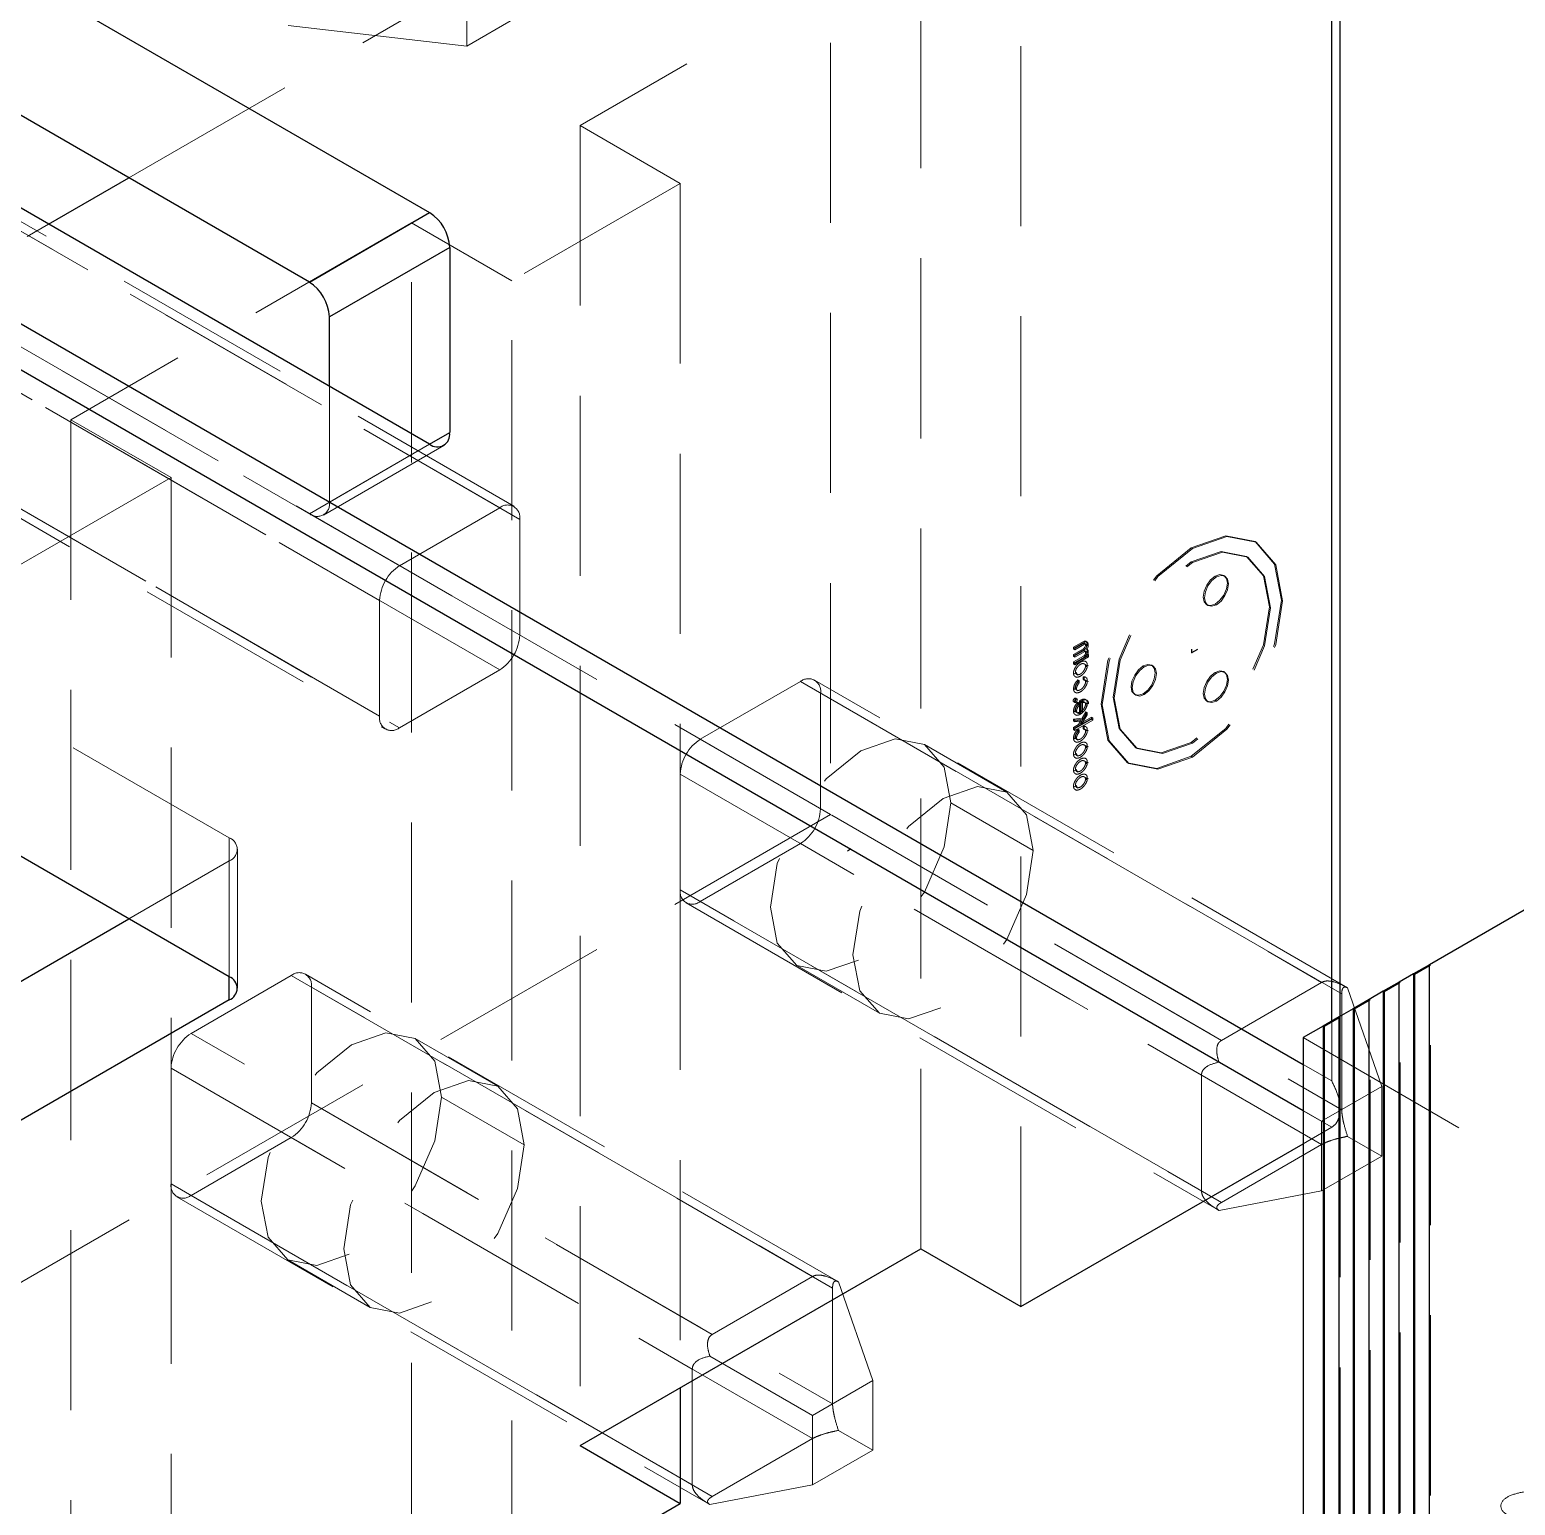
# Model space of a CAD drawing. Header units: millimetres. Extents: x 0 to 841, y 0 to 2287.
# Drawn here: x 610.32 to 620.8, y 260.06 to 270.47 of the extents above; entities that cross this region are included whole.
import ezdxf

# ---------------------------------------------------------------- set-up
doc = ezdxf.new("R2010")
doc.units = ezdxf.units.MM
doc.header["$PDSIZE"] = -1
doc.linetypes.add('HIDDEN', pattern=[1.905, 1.27, -0.635])

msp = doc.modelspace()

# ---------------------------------------------------------------- linework, layer by layer
at = {"color": 7, "linetype": 'HIDDEN', "lineweight": 18}
for p, q in [((611.015, 269.423), (615.966, 272.28)), ((615.966, 272.28), (615.966, 264.932)), ((619.501, 272.036), (619.501, 262.727)), ((616.602, 271.178), (614.198, 269.791)), ((616.602, 261.87), (616.602, 271.178)), ((613.4, 270.352), (613.4, 270.744)), ((617.309, 261.462), (617.309, 270.77)), ((613.4, 270.352), (611.986, 270.515)), ((613.74, 270.548), (613.4, 270.352)), ((607.975, 270.361), (613.632, 267.096)), ((612.925, 266.687), (607.268, 269.953)), ((614.198, 269.791), (614.198, 260.482)), ((614.198, 269.791), (614.905, 269.382)), ((607.127, 269.708), (612.784, 266.442)), ((613.732, 267.106), (609.661, 269.456)), ((613.774, 267.014), (609.602, 269.422)), ((614.905, 269.382), (613.717, 268.697)), ((614.905, 269.382), (614.905, 265.218)), ((606.999, 267.104), (610.449, 269.096)), ((613.01, 269.105), (610.606, 267.717)), ((613.01, 269.105), (613.717, 268.697)), ((613.01, 259.796), (613.01, 269.105)), ((608.895, 269.014), (613.774, 266.197)), ((612.784, 265.626), (607.127, 268.892)), ((613.632, 265.952), (608.612, 268.851)), ((613.717, 259.388), (613.717, 268.697)), ((607.846, 268.409), (612.825, 265.534)), ((607.905, 268.442), (612.925, 265.544)), ((612.43, 267.136), (612.43, 267.952)), ((611.723, 264.768), (606.632, 267.707)), ((610.606, 267.717), (610.606, 258.408)), ((610.606, 267.717), (611.313, 267.309)), ((613.137, 267.544), (612.289, 267.054)), ((612.389, 267.044), (613.237, 267.534)), ((612.43, 267.136), (613.137, 267.544)), ((611.313, 267.309), (609.121, 266.043)), ((611.313, 267.309), (611.313, 263.144)), ((615.966, 264.932), (612.289, 267.054)), ((613.632, 267.096), (612.925, 266.687)), ((613.774, 266.197), (613.774, 267.014)), ((618.969, 266.852), (618.96, 266.857)), ((618.51, 266.813), (618.519, 266.808)), ((618.909, 266.748), (618.9, 266.753)), ((618.51, 266.715), (618.519, 266.71)), ((618.748, 266.614), (618.74, 266.619)), ((618.68, 266.613), (618.688, 266.608)), ((612.784, 266.442), (612.784, 265.626)), ((618.62, 266.411), (618.628, 266.406)), ((618.68, 266.417), (618.688, 266.412)), ((617.68, 266.113), (617.754, 266.156)), ((617.68, 266.098), (617.749, 266.138)), ((617.68, 266.113), (617.68, 266.098)), ((617.68, 266.113), (617.688, 266.108)), ((617.68, 266.061), (617.749, 266.101)), ((617.68, 266.098), (617.688, 266.093)), ((617.688, 266.108), (617.762, 266.151)), ((617.688, 266.093), (617.757, 266.133)), ((617.688, 266.108), (617.688, 266.093)), ((617.688, 266.056), (617.757, 266.096)), ((617.749, 266.138), (617.757, 266.133)), ((617.749, 266.101), (617.757, 266.096)), ((617.754, 266.156), (617.762, 266.151)), ((617.768, 266.134), (617.759, 266.139)), ((617.766, 266.103), (617.775, 266.098)), ((617.776, 266.149), (617.767, 266.154)), ((617.776, 266.097), (617.768, 266.102)), ((617.68, 266.046), (617.751, 266.087)), ((617.68, 266.046), (617.68, 266.061)), ((617.68, 266.061), (617.688, 266.056)), ((617.68, 266.009), (617.751, 266.05)), ((617.777, 266.049), (617.68, 265.993)), ((617.68, 266.046), (617.688, 266.041)), ((617.68, 265.993), (617.68, 266.009)), ((617.68, 266.009), (617.688, 266.004)), ((617.68, 265.993), (617.688, 265.988)), ((617.688, 266.041), (617.759, 266.082)), ((617.688, 266.041), (617.688, 266.056)), ((617.688, 266.004), (617.759, 266.045)), ((617.786, 266.044), (617.688, 265.988)), ((617.688, 265.988), (617.688, 266.004)), ((617.751, 266.087), (617.759, 266.082)), ((617.751, 266.05), (617.759, 266.045)), ((617.763, 265.99), (617.755, 265.995)), ((617.769, 266.082), (617.76, 266.087)), ((617.774, 266.006), (617.765, 266.011)), ((617.777, 266.065), (617.77, 266.061)), ((617.77, 266.061), (617.778, 266.056)), ((617.777, 266.049), (617.777, 266.065)), ((617.777, 266.065), (617.786, 266.06)), ((617.777, 266.049), (617.786, 266.044)), ((617.786, 266.06), (617.778, 266.056)), ((617.786, 266.044), (617.786, 266.06)), ((612.925, 265.544), (613.632, 265.952)), ((617.68, 265.93), (617.688, 265.925)), ((617.692, 265.904), (617.7, 265.899)), ((617.693, 265.937), (617.701, 265.932)), ((617.702, 265.921), (617.711, 265.916)), ((617.747, 265.886), (617.747, 265.903)), ((617.747, 265.903), (617.755, 265.898)), ((617.747, 265.886), (617.755, 265.881)), ((617.755, 265.881), (617.755, 265.898)), ((617.765, 265.979), (617.773, 265.974)), ((617.776, 265.894), (617.767, 265.899)), ((617.777, 265.986), (617.786, 265.981)), ((618.171, 265.98), (618.179, 265.975)), ((618.239, 265.981), (618.231, 265.986)), ((618.68, 265.934), (618.688, 265.929)), ((618.748, 265.935), (618.74, 265.94)), ((615.753, 265.871), (615.046, 265.463)), ((615.753, 265.871), (619.43, 263.748)), ((619.613, 263.71), (615.853, 265.881)), ((619.572, 263.667), (615.895, 265.789)), ((615.895, 264.973), (615.895, 265.789)), ((617.68, 265.819), (617.688, 265.814)), ((617.692, 265.793), (617.7, 265.789)), ((617.702, 265.81), (617.711, 265.805)), ((617.71, 265.865), (617.71, 265.882)), ((617.71, 265.882), (617.719, 265.877)), ((617.71, 265.865), (617.719, 265.86)), ((617.719, 265.86), (617.719, 265.877)), ((617.772, 265.871), (617.763, 265.875)), ((617.777, 265.875), (617.786, 265.87)), ((618.171, 265.784), (618.179, 265.779)), ((617.681, 265.727), (617.689, 265.722)), ((617.688, 265.753), (617.697, 265.748)), ((617.688, 265.728), (617.697, 265.723)), ((617.704, 265.748), (617.696, 265.753)), ((617.71, 265.708), (617.71, 265.725)), ((617.71, 265.725), (617.719, 265.72)), ((617.71, 265.708), (617.719, 265.703)), ((617.719, 265.703), (617.719, 265.72)), ((617.722, 265.652), (617.722, 265.734)), ((617.722, 265.734), (617.73, 265.729)), ((617.73, 265.647), (617.73, 265.729)), ((617.733, 265.658), (617.733, 265.726)), ((617.733, 265.726), (617.742, 265.721)), ((617.742, 265.653), (617.742, 265.721)), ((617.769, 265.718), (617.76, 265.723)), ((617.777, 265.718), (617.786, 265.713)), ((618.111, 265.778), (618.119, 265.773)), ((618.62, 265.732), (618.628, 265.727)), ((618.68, 265.738), (618.688, 265.733)), ((617.68, 265.661), (617.688, 265.656)), ((617.74, 265.611), (617.68, 265.604)), ((617.68, 265.531), (617.806, 265.604)), ((617.68, 265.604), (617.68, 265.59)), ((617.68, 265.604), (617.688, 265.599)), ((617.68, 265.59), (617.731, 265.596)), ((617.68, 265.59), (617.688, 265.586)), ((617.748, 265.606), (617.688, 265.599)), ((617.688, 265.526), (617.815, 265.599)), ((617.688, 265.599), (617.688, 265.586)), ((617.688, 265.586), (617.74, 265.592)), ((617.692, 265.636), (617.7, 265.631)), ((617.697, 265.656), (617.699, 265.655)), ((617.704, 265.652), (617.706, 265.651)), ((617.714, 265.567), (617.731, 265.596)), ((617.722, 265.652), (617.73, 265.647)), ((617.723, 265.562), (617.74, 265.592)), ((617.729, 265.575), (617.766, 265.64)), ((617.806, 265.62), (617.729, 265.575)), ((617.729, 265.575), (617.737, 265.57)), ((617.731, 265.596), (617.74, 265.592)), ((617.733, 265.658), (617.742, 265.653)), ((617.737, 265.57), (617.775, 265.635)), ((617.815, 265.615), (617.737, 265.57)), ((617.74, 265.611), (617.766, 265.657)), ((617.74, 265.611), (617.748, 265.606)), ((617.748, 265.606), (617.775, 265.652)), ((617.766, 265.64), (617.766, 265.657)), ((617.766, 265.657), (617.775, 265.652)), ((617.766, 265.64), (617.775, 265.635)), ((617.775, 265.635), (617.775, 265.652)), ((617.806, 265.604), (617.806, 265.62)), ((617.806, 265.62), (617.815, 265.615)), ((617.806, 265.604), (617.815, 265.599)), ((617.815, 265.599), (617.815, 265.615)), ((617.714, 265.567), (617.68, 265.547)), ((617.68, 265.547), (617.68, 265.531)), ((617.68, 265.547), (617.688, 265.542)), ((617.68, 265.531), (617.688, 265.526)), ((617.68, 265.471), (617.688, 265.466)), ((617.723, 265.562), (617.688, 265.542)), ((617.688, 265.542), (617.688, 265.526)), ((617.71, 265.517), (617.71, 265.534)), ((617.71, 265.534), (617.719, 265.529)), ((617.71, 265.517), (617.719, 265.512)), ((617.714, 265.567), (617.723, 265.562)), ((617.719, 265.512), (617.719, 265.529)), ((617.747, 265.538), (617.747, 265.555)), ((617.747, 265.555), (617.755, 265.55)), ((617.747, 265.538), (617.755, 265.533)), ((617.755, 265.533), (617.755, 265.55)), ((617.772, 265.523), (617.763, 265.528)), ((617.776, 265.546), (617.767, 265.551)), ((617.777, 265.527), (617.786, 265.522)), ((618.723, 263.34), (615.046, 265.463)), ((617.21, 265.09), (616.628, 265.426)), ((617.692, 265.446), (617.7, 265.441)), ((617.693, 265.366), (617.701, 265.361)), ((617.702, 265.462), (617.711, 265.457)), ((617.763, 265.419), (617.755, 265.424)), ((617.774, 265.435), (617.765, 265.44)), ((617.765, 265.407), (617.773, 265.402)), ((617.777, 265.415), (617.786, 265.41)), ((618.12, 265.402), (618.129, 265.397)), ((618.51, 265.441), (618.519, 265.436)), ((617.68, 265.358), (617.688, 265.353)), ((617.692, 265.333), (617.7, 265.328)), ((617.702, 265.349), (617.711, 265.344)), ((617.763, 265.306), (617.755, 265.311)), ((617.774, 265.322), (617.765, 265.327)), ((617.765, 265.294), (617.773, 265.29)), ((617.777, 265.302), (617.786, 265.297)), ((618.06, 265.298), (618.069, 265.293)), ((618.51, 265.343), (618.519, 265.338)), ((614.905, 265.218), (614.905, 264.401)), ((614.905, 265.218), (618.582, 263.095)), ((617.68, 265.246), (617.688, 265.241)), ((617.692, 265.22), (617.7, 265.215)), ((617.693, 265.253), (617.701, 265.248)), ((617.702, 265.236), (617.711, 265.232)), ((617.763, 265.193), (617.755, 265.198)), ((617.774, 265.21), (617.765, 265.214)), ((617.765, 265.182), (617.773, 265.177)), ((617.777, 265.189), (617.786, 265.184)), ((617.68, 265.133), (617.688, 265.128)), ((617.692, 265.108), (617.7, 265.103)), ((617.693, 265.14), (617.701, 265.135)), ((617.702, 265.124), (617.711, 265.119)), ((615.895, 264.973), (619.572, 262.85)), ((617.396, 264.678), (616.814, 265.014)), ((615.966, 264.932), (606.999, 259.756)), ((611.723, 264.768), (611.723, 263.788)), ((611.782, 263.707), (611.782, 264.687)), ((615.046, 264.32), (615.753, 264.728)), ((619.43, 262.605), (615.753, 264.728)), ((611.016, 264.197), (611.723, 264.605)), ((611.723, 263.788), (611.723, 264.605)), ((614.905, 264.401), (614.905, 260.89)), ((618.582, 262.279), (614.905, 264.401)), ((615.046, 264.32), (618.723, 262.197)), ((614.946, 264.31), (618.706, 262.139)), ((612.161, 263.797), (611.454, 263.389)), ((612.161, 263.797), (615.838, 261.675)), ((616.021, 261.637), (612.261, 263.807)), ((615.728, 263.867), (616.31, 263.531)), ((620.198, 263.869), (620.19, 263.873)), ((620.198, 263.869), (620.19, 263.865)), ((620.198, 258.226), (620.198, 263.869)), ((615.98, 261.593), (612.303, 263.716)), ((612.303, 262.899), (612.303, 263.716)), ((619.43, 263.748), (618.723, 263.34)), ((619.855, 263.014), (619.613, 263.71)), ((619.985, 263.747), (619.978, 263.751)), ((619.985, 263.747), (619.978, 263.743)), ((619.985, 258.104), (619.985, 263.747)), ((619.572, 262.85), (619.572, 263.667)), ((619.773, 263.624), (619.766, 263.628)), ((619.773, 263.624), (619.766, 263.62)), ((619.773, 257.981), (619.773, 263.624)), ((619.501, 263.054), (619.501, 263.475)), ((619.561, 263.502), (619.554, 263.506)), ((619.561, 263.502), (619.554, 263.498)), ((619.56, 262.858), (619.56, 263.509)), ((619.561, 257.859), (619.561, 263.502)), ((615.131, 261.266), (611.454, 263.389)), ((613.618, 263.016), (613.036, 263.352)), ((619.299, 263.359), (621.149, 262.291)), ((618.706, 263.187), (619.43, 262.769)), ((619.299, 263.17), (619.501, 263.054)), ((611.313, 263.144), (611.313, 262.328)), ((611.313, 263.144), (614.99, 261.022)), ((618.582, 263.095), (618.582, 262.279)), ((619.43, 262.769), (619.855, 263.014)), ((619.855, 263.014), (619.855, 262.524)), ((612.303, 262.899), (615.98, 260.776)), ((613.804, 262.604), (613.222, 262.94)), ((619.501, 262.727), (619.299, 262.843)), ((619.43, 262.279), (619.43, 262.769)), ((611.454, 262.246), (612.161, 262.654)), ((615.838, 260.532), (612.161, 262.654)), ((619.299, 262.611), (619.501, 262.727)), ((619.855, 262.524), (619.613, 262.663)), ((618.723, 262.197), (619.43, 262.605)), ((619.855, 262.524), (619.43, 262.279)), ((611.313, 262.328), (611.313, 258.817)), ((614.99, 260.205), (611.313, 262.328)), ((611.354, 262.236), (615.114, 260.066)), ((611.454, 262.246), (615.131, 260.123)), ((618.706, 262.139), (619.43, 262.279)), ((612.136, 261.793), (612.718, 261.457)), ((615.838, 261.675), (615.131, 261.266)), ((615.98, 260.776), (615.98, 261.593)), ((616.263, 260.94), (616.021, 261.637)), ((615.114, 261.113), (615.838, 260.695)), ((614.99, 261.022), (614.99, 260.205)), ((615.838, 260.695), (616.263, 260.94)), ((616.263, 260.94), (616.263, 260.45)), ((615.838, 260.205), (615.838, 260.695)), ((616.263, 260.45), (616.021, 260.589)), ((615.131, 260.123), (615.838, 260.532)), ((616.263, 260.45), (615.838, 260.205)), ((615.114, 260.066), (615.838, 260.205))]:
    msp.add_line(p, q, dxfattribs=at)
at = {"color": 7, "linetype": 'Continuous', "lineweight": 25}
for p, q in [((619.501, 263.475), (619.501, 272.036)), ((619.56, 263.509), (619.56, 272.068)), ((609.743, 271.137), (613.137, 269.177)), ((612.289, 268.687), (609.531, 270.279)), ((613.137, 267.544), (609.743, 269.503)), ((610.449, 269.096), (611.015, 269.423)), ((612.289, 268.687), (613.137, 269.177)), ((613.279, 268.932), (612.43, 268.442)), ((613.279, 268.932), (613.279, 267.626)), ((609.743, 268.687), (619.299, 263.17)), ((619.299, 262.843), (609.602, 268.442)), ((612.43, 267.952), (612.43, 268.442)), ((613.137, 267.544), (613.279, 267.626)), ((611.723, 263.788), (606.632, 266.728)), ((625.292, 266.819), (620.19, 263.873)), ((607.565, 262.205), (611.016, 264.197)), ((620.077, 263.808), (619.978, 263.751)), ((620.19, 263.873), (620.077, 263.808)), ((620.077, 263.808), (620.077, 258.165)), ((620.084, 263.804), (620.077, 263.808)), ((620.19, 263.865), (620.084, 263.804)), ((620.084, 263.804), (620.084, 258.169)), ((620.19, 258.23), (620.19, 263.873)), ((611.723, 263.625), (611.723, 263.788)), ((619.865, 263.686), (619.766, 263.628)), ((619.978, 263.751), (619.865, 263.686)), ((619.872, 263.682), (619.865, 263.686)), ((619.865, 263.686), (619.865, 258.043)), ((619.978, 263.743), (619.872, 263.682)), ((619.978, 258.108), (619.978, 263.751)), ((611.723, 263.625), (607.565, 261.225)), ((619.766, 263.628), (619.653, 263.563)), ((619.766, 263.62), (619.66, 263.559)), ((619.766, 257.986), (619.766, 263.628)), ((619.872, 263.682), (619.872, 258.047)), ((619.554, 263.506), (619.441, 263.441)), ((619.554, 263.498), (619.448, 263.437)), ((619.653, 263.563), (619.554, 263.506)), ((619.554, 257.863), (619.554, 263.506)), ((619.653, 263.563), (619.653, 257.92)), ((619.66, 263.559), (619.653, 263.563)), ((619.66, 263.559), (619.66, 257.924)), ((619.441, 263.441), (619.299, 263.359)), ((619.448, 263.437), (619.441, 263.441)), ((619.441, 263.441), (619.441, 257.798)), ((619.448, 263.437), (619.448, 257.802)), ((619.299, 263.359), (619.299, 257.716)), ((617.309, 261.462), (619.299, 262.611)), ((614.198, 260.482), (616.602, 261.87)), ((616.602, 261.87), (617.309, 261.462)), ((614.905, 260.89), (614.905, 260.074)), ((614.198, 260.482), (614.905, 260.074)), ((613.717, 259.388), (614.905, 260.074))]:
    msp.add_line(p, q, dxfattribs=at)
at = {"color": 7, "linetype": 'Continuous'}
for p, q in [((618.514, 266.075), (618.514, 266.099)), ((618.514, 266.075), (618.556, 266.099)), ((616.107, 264.687), (616.065, 264.711)), ((616.107, 264.687), (616.065, 264.711)), ((616.107, 264.687), (616.086, 264.675)), ((616.107, 264.687), (616.086, 264.675))]:
    msp.add_line(p, q, dxfattribs=at)
at = {"color": 7, "linetype": 'HIDDEN', "lineweight": 18, "flags": 128}
for points in [[(618.51, 266.813), (618.754, 266.897), (618.96, 266.857), (619.098, 266.698), (619.147, 266.445), (619.098, 266.136), (618.96, 265.818), (618.754, 265.539), (618.51, 265.343)], [(618.519, 266.808), (618.762, 266.892), (618.969, 266.852), (619.107, 266.693), (619.155, 266.44), (619.107, 266.131), (618.969, 265.813), (618.762, 265.534), (618.519, 265.338)], [(618.51, 265.343), (618.267, 265.258), (618.06, 265.298), (617.922, 265.457), (617.874, 265.71), (617.922, 266.02), (618.06, 266.338), (618.267, 266.616), (618.51, 266.813)], [(618.519, 265.338), (618.275, 265.253), (618.069, 265.293), (617.931, 265.452), (617.882, 265.705), (617.931, 266.015), (618.069, 266.333), (618.275, 266.611), (618.519, 266.808)], [(618.51, 266.715), (618.721, 266.788), (618.9, 266.753), (619.02, 266.616), (619.062, 266.396), (619.02, 266.128), (618.9, 265.852), (618.721, 265.611), (618.51, 265.441)], [(618.519, 266.71), (618.73, 266.783), (618.909, 266.748), (619.028, 266.611), (619.07, 266.391), (619.028, 266.123), (618.909, 265.848), (618.73, 265.606), (618.519, 265.436)], [(618.51, 265.441), (618.299, 265.367), (618.12, 265.402), (618.001, 265.54), (617.959, 265.759), (618.001, 266.027), (618.12, 266.303), (618.299, 266.544), (618.51, 266.715)], [(618.519, 265.436), (618.308, 265.363), (618.129, 265.397), (618.009, 265.535), (617.967, 265.754), (618.009, 266.022), (618.129, 266.298), (618.308, 266.539), (618.519, 266.71)], [(618.68, 266.613), (618.712, 266.624), (618.74, 266.619), (618.758, 266.598), (618.765, 266.564), (618.758, 266.523), (618.74, 266.48), (618.712, 266.443), (618.68, 266.417)], [(618.688, 266.608), (618.721, 266.619), (618.748, 266.614), (618.767, 266.593), (618.773, 266.559), (618.767, 266.518), (618.748, 266.476), (618.721, 266.438), (618.688, 266.412)], [(618.68, 266.417), (618.647, 266.406), (618.62, 266.411), (618.601, 266.432), (618.595, 266.466), (618.601, 266.507), (618.62, 266.55), (618.647, 266.587), (618.68, 266.613)], [(618.688, 266.412), (618.656, 266.401), (618.628, 266.406), (618.61, 266.427), (618.603, 266.461), (618.61, 266.502), (618.628, 266.545), (618.656, 266.582), (618.688, 266.608)], [(617.749, 266.101), (617.755, 266.106), (617.76, 266.113), (617.763, 266.121), (617.764, 266.128), (617.763, 266.134), (617.76, 266.138), (617.755, 266.14), (617.749, 266.138)], [(617.766, 266.103), (617.771, 266.113), (617.775, 266.124), (617.776, 266.133), (617.775, 266.142), (617.772, 266.149), (617.767, 266.154), (617.761, 266.156), (617.754, 266.156)], [(617.757, 266.096), (617.763, 266.101), (617.768, 266.108), (617.771, 266.116), (617.772, 266.123), (617.771, 266.129), (617.768, 266.133), (617.763, 266.135), (617.757, 266.133)], [(617.775, 266.098), (617.78, 266.108), (617.783, 266.119), (617.784, 266.129), (617.784, 266.137), (617.781, 266.144), (617.776, 266.149), (617.77, 266.151), (617.762, 266.151)], [(617.77, 266.061), (617.773, 266.067), (617.775, 266.074), (617.776, 266.081), (617.776, 266.087), (617.775, 266.093), (617.773, 266.097), (617.77, 266.101), (617.766, 266.103)], [(617.778, 266.056), (617.781, 266.063), (617.783, 266.069), (617.784, 266.076), (617.784, 266.082), (617.783, 266.088), (617.781, 266.092), (617.778, 266.096), (617.775, 266.098)], [(617.751, 266.05), (617.756, 266.055), (617.761, 266.062), (617.764, 266.069), (617.765, 266.076), (617.764, 266.082), (617.761, 266.086), (617.756, 266.088), (617.751, 266.087)], [(617.759, 266.045), (617.765, 266.05), (617.769, 266.057), (617.772, 266.064), (617.773, 266.071), (617.772, 266.077), (617.769, 266.081), (617.765, 266.083), (617.759, 266.082)], [(618.171, 265.98), (618.203, 265.991), (618.231, 265.986), (618.249, 265.965), (618.256, 265.931), (618.249, 265.89), (618.231, 265.847), (618.203, 265.81), (618.171, 265.784)], [(618.171, 265.784), (618.138, 265.773), (618.111, 265.778), (618.092, 265.799), (618.086, 265.833), (618.092, 265.874), (618.111, 265.916), (618.138, 265.954), (618.171, 265.98)], [(618.179, 265.779), (618.147, 265.768), (618.119, 265.773), (618.101, 265.794), (618.094, 265.828), (618.101, 265.869), (618.119, 265.912), (618.147, 265.949), (618.179, 265.975)], [(618.179, 265.975), (618.212, 265.986), (618.239, 265.981), (618.258, 265.96), (618.264, 265.926), (618.258, 265.885), (618.239, 265.842), (618.212, 265.805), (618.179, 265.779)], [(618.68, 265.738), (618.647, 265.727), (618.62, 265.732), (618.601, 265.753), (618.595, 265.787), (618.601, 265.828), (618.62, 265.871), (618.647, 265.908), (618.68, 265.934)], [(618.688, 265.733), (618.656, 265.722), (618.628, 265.727), (618.61, 265.749), (618.603, 265.782), (618.61, 265.824), (618.628, 265.866), (618.656, 265.903), (618.688, 265.929)], [(618.68, 265.934), (618.712, 265.946), (618.74, 265.94), (618.758, 265.919), (618.765, 265.885), (618.758, 265.844), (618.74, 265.802), (618.712, 265.764), (618.68, 265.738)], [(618.688, 265.929), (618.721, 265.941), (618.748, 265.935), (618.767, 265.914), (618.773, 265.88), (618.767, 265.839), (618.748, 265.797), (618.721, 265.76), (618.688, 265.733)], [(617.688, 265.728), (617.684, 265.727), (617.681, 265.727), (617.678, 265.73), (617.678, 265.734), (617.678, 265.739), (617.681, 265.745), (617.684, 265.749), (617.688, 265.753)], [(617.697, 265.723), (617.693, 265.722), (617.689, 265.722), (617.687, 265.725), (617.686, 265.729), (617.687, 265.734), (617.689, 265.74), (617.693, 265.744), (617.697, 265.748)], [(617.688, 265.753), (617.692, 265.754), (617.696, 265.753), (617.698, 265.751), (617.699, 265.746), (617.698, 265.741), (617.696, 265.736), (617.692, 265.731), (617.688, 265.728)], [(617.697, 265.748), (617.701, 265.749), (617.704, 265.748), (617.706, 265.746), (617.707, 265.742), (617.706, 265.736), (617.704, 265.731), (617.701, 265.726), (617.697, 265.723)], [(616.814, 265.014), (616.766, 265.267), (616.628, 265.426), (616.421, 265.466), (616.178, 265.381), (615.934, 265.185), (615.728, 264.906), (615.59, 264.588), (615.541, 264.279), (615.59, 264.026), (615.728, 263.867), (615.934, 263.827), (616.178, 263.911), (616.421, 264.108), (616.628, 264.386), (616.766, 264.705), (616.814, 265.014)], [(617.396, 264.678), (617.348, 264.931), (617.21, 265.09), (617.003, 265.13), (616.76, 265.045), (616.516, 264.849), (616.31, 264.57), (616.172, 264.252), (616.123, 263.943), (616.172, 263.69), (616.31, 263.531), (616.516, 263.491), (616.76, 263.576), (617.003, 263.772), (617.21, 264.051), (617.348, 264.369), (617.396, 264.678)], [(613.222, 262.94), (613.174, 263.193), (613.036, 263.352), (612.829, 263.392), (612.586, 263.308), (612.342, 263.111), (612.136, 262.833), (611.998, 262.514), (611.949, 262.205), (611.998, 261.952), (612.136, 261.793), (612.342, 261.753), (612.586, 261.838), (612.829, 262.034), (613.036, 262.313), (613.174, 262.631), (613.222, 262.94)], [(613.804, 262.604), (613.756, 262.857), (613.618, 263.016), (613.411, 263.056), (613.168, 262.972), (612.924, 262.775), (612.718, 262.497), (612.58, 262.179), (612.531, 261.869), (612.58, 261.616), (612.718, 261.457), (612.924, 261.417), (613.168, 261.502), (613.411, 261.698), (613.618, 261.977), (613.756, 262.295), (613.804, 262.604)]]:
    msp.add_lwpolyline(points, dxfattribs=at)
at = {"color": 7, "linetype": 'Continuous', "lineweight": 25}
for centre, radius, start, end in [((612.972, 268.918), 0.307, 2.6055, 57.3945), ((612.123, 268.428), 0.307, 2.6055, 57.3945), ((613.192, 267.612), 0.0873, 230.7967, 9.214), ((611.692, 263.707), 0.0873, 290.7834, 69.2166)]:
    msp.add_arc(centre, radius, start, end, dxfattribs=at)
at = {"color": 7, "linetype": 'HIDDEN', "lineweight": 18}
for centre, radius, start, end in [((612.344, 267.122), 0.0873, 230.7967, 9.214), ((613.687, 267.028), 0.0873, 350.786, 129.2033), ((613.091, 266.429), 0.307, 122.6055, 177.3945), ((613.466, 266.211), 0.307, 302.6055, 357.3945), ((615.809, 265.803), 0.0873, 350.786, 129.2033), ((612.87, 265.612), 0.0873, 170.786, 309.2033), ((615.212, 265.204), 0.307, 122.6055, 177.3945), ((615.588, 264.987), 0.307, 302.6055, 357.3945), ((611.692, 264.687), 0.0873, 290.7834, 69.2166), ((614.991, 264.387), 0.0873, 170.786, 309.2033), ((612.217, 263.73), 0.0873, 350.786, 129.2033), ((611.62, 263.13), 0.307, 122.6055, 177.3945), ((611.996, 262.913), 0.307, 302.6055, 357.3945), ((611.399, 262.314), 0.0873, 170.786, 309.2033)]:
    msp.add_arc(centre, radius, start, end, dxfattribs=at)
for points, knots in [([(617.68, 265.93), (617.68, 265.933), (617.68, 265.939), (617.683, 265.951), (617.69, 265.966), (617.699, 265.981), (617.713, 265.996), (617.729, 266.008), (617.744, 266.014), (617.758, 266.015), (617.768, 266.011), (617.774, 266.003), (617.777, 265.995), (617.777, 265.989), (617.777, 265.986)], [0, 0, 0, 0, 0.053784, 0.117806, 0.194259, 0.284674, 0.388205, 0.5, 0.611795, 0.715326, 0.805741, 0.882194, 0.946216, 1, 1, 1, 1]), ([(617.693, 265.937), (617.693, 265.942), (617.695, 265.952), (617.704, 265.968), (617.715, 265.982), (617.729, 265.993), (617.742, 265.998), (617.753, 265.996), (617.762, 265.991), (617.764, 265.983), (617.765, 265.979)], [0, 0, 0, 0, 0.111736, 0.23533, 0.367087, 0.5, 0.632913, 0.76467, 0.888264, 1, 1, 1, 1]), ([(617.777, 265.986), (617.777, 265.983), (617.777, 265.976), (617.774, 265.964), (617.768, 265.95), (617.758, 265.934), (617.744, 265.919), (617.729, 265.908), (617.713, 265.901), (617.699, 265.901), (617.69, 265.905), (617.683, 265.912), (617.68, 265.92), (617.68, 265.927), (617.68, 265.93)], [0, 0, 0, 0, 0.053784, 0.117806, 0.194259, 0.284674, 0.388205, 0.5, 0.611795, 0.715326, 0.805741, 0.882194, 0.946216, 1, 1, 1, 1]), ([(617.747, 265.886), (617.75, 265.886), (617.756, 265.885), (617.762, 265.879), (617.765, 265.87), (617.764, 265.858), (617.758, 265.845), (617.75, 265.832), (617.74, 265.82), (617.729, 265.812), (617.717, 265.808), (617.707, 265.807), (617.699, 265.811), (617.694, 265.817), (617.692, 265.827), (617.695, 265.84), (617.701, 265.853), (617.707, 265.861), (617.71, 265.865)], [0, 0, 0, 0, 0.06591, 0.127752, 0.184575, 0.240344, 0.300579, 0.365486, 0.4327, 0.5, 0.5673, 0.634514, 0.699421, 0.759656, 0.815425, 0.872248, 0.93409, 1, 1, 1, 1]), ([(617.765, 265.979), (617.764, 265.974), (617.762, 265.964), (617.753, 265.948), (617.742, 265.933), (617.729, 265.922), (617.715, 265.918), (617.704, 265.919), (617.695, 265.925), (617.693, 265.933), (617.693, 265.937)], [0, 0, 0, 0, 0.111736, 0.23533, 0.367087, 0.5, 0.632913, 0.76467, 0.888264, 1, 1, 1, 1]), ([(617.711, 265.916), (617.708, 265.917), (617.703, 265.92), (617.702, 265.928), (617.701, 265.932)], [0, 0, 0, 0, 0.480408, 1, 1, 1, 1]), ([(617.747, 265.903), (617.751, 265.903), (617.761, 265.904), (617.771, 265.897), (617.776, 265.887), (617.777, 265.879), (617.777, 265.875)], [0, 0, 0, 0, 0.289345, 0.578702, 0.796119, 1, 1, 1, 1]), ([(617.763, 265.99), (617.766, 265.988), (617.771, 265.985), (617.772, 265.978), (617.773, 265.974)], [0, 0, 0, 0, 0.480408, 1, 1, 1, 1]), ([(617.68, 265.819), (617.68, 265.824), (617.681, 265.836), (617.691, 265.86), (617.703, 265.873), (617.71, 265.882)], [0, 0, 0, 0, 0.262326, 0.545229, 1, 1, 1, 1]), ([(617.777, 265.875), (617.777, 265.872), (617.777, 265.865), (617.774, 265.853), (617.768, 265.839), (617.758, 265.823), (617.744, 265.809), (617.729, 265.797), (617.713, 265.791), (617.699, 265.79), (617.69, 265.794), (617.683, 265.801), (617.68, 265.81), (617.68, 265.816), (617.68, 265.819)], [0, 0, 0, 0, 0.053784, 0.117806, 0.194259, 0.284674, 0.388205, 0.5, 0.611795, 0.715326, 0.805741, 0.882194, 0.946216, 1, 1, 1, 1]), ([(617.688, 265.814), (617.689, 265.819), (617.69, 265.831), (617.7, 265.855), (617.712, 265.869), (617.719, 265.877)], [0, 0, 0, 0, 0.2623262, 0.5452295, 1, 1, 1, 1]), ([(617.711, 265.805), (617.71, 265.806), (617.706, 265.807), (617.702, 265.812), (617.7, 265.822), (617.703, 265.835), (617.71, 265.848), (617.716, 265.856), (617.719, 265.86)], [0, 0, 0, 0, 0.070993, 0.257163, 0.429529, 0.605153, 0.796291, 1, 1, 1, 1]), ([(617.755, 265.881), (617.758, 265.881), (617.764, 265.88), (617.77, 265.876), (617.771, 265.871), (617.771, 265.87)], [0, 0, 0, 0, 0.446725, 0.865882, 1, 1, 1, 1]), ([(617.68, 265.661), (617.68, 265.667), (617.681, 265.679), (617.691, 265.702), (617.703, 265.716), (617.71, 265.725)], [0, 0, 0, 0, 0.262326, 0.54523, 1, 1, 1, 1]), ([(617.777, 265.718), (617.777, 265.715), (617.777, 265.708), (617.774, 265.696), (617.768, 265.682), (617.758, 265.666), (617.744, 265.651), (617.729, 265.64), (617.713, 265.633), (617.699, 265.632), (617.69, 265.637), (617.683, 265.644), (617.68, 265.652), (617.68, 265.658), (617.68, 265.661)], [0, 0, 0, 0, 0.053784, 0.117806, 0.194259, 0.284674, 0.388205, 0.5, 0.611795, 0.715326, 0.805741, 0.882194, 0.946216, 1, 1, 1, 1]), ([(617.688, 265.656), (617.689, 265.662), (617.69, 265.674), (617.7, 265.697), (617.712, 265.711), (617.719, 265.72)], [0, 0, 0, 0, 0.262326, 0.54523, 1, 1, 1, 1]), ([(617.722, 265.652), (617.715, 265.651), (617.706, 265.649), (617.697, 265.656), (617.693, 265.663), (617.692, 265.673), (617.696, 265.685), (617.702, 265.697), (617.708, 265.704), (617.71, 265.708)], [0, 0, 0, 0, 0.267845, 0.395145, 0.51294, 0.624534, 0.740912, 0.866836, 1, 1, 1, 1]), ([(617.73, 265.647), (617.724, 265.646), (617.714, 265.644), (617.705, 265.651), (617.701, 265.658), (617.701, 265.668), (617.704, 265.68), (617.711, 265.692), (617.716, 265.699), (617.719, 265.703)], [0, 0, 0, 0, 0.267845, 0.395145, 0.51294, 0.624534, 0.740912, 0.866836, 1, 1, 1, 1]), ([(617.722, 265.734), (617.729, 265.738), (617.745, 265.747), (617.762, 265.746), (617.772, 265.738), (617.777, 265.729), (617.777, 265.721), (617.777, 265.718)], [0, 0, 0, 0, 0.2842685, 0.5852988, 0.7353595, 0.8739265, 1, 1, 1, 1]), ([(617.73, 265.729), (617.738, 265.733), (617.753, 265.743), (617.771, 265.741), (617.781, 265.733), (617.785, 265.724), (617.786, 265.716), (617.786, 265.713)], [0, 0, 0, 0, 0.284269, 0.585299, 0.73536, 0.873926, 1, 1, 1, 1]), ([(617.733, 265.726), (617.737, 265.727), (617.745, 265.73), (617.755, 265.727), (617.762, 265.721), (617.766, 265.711), (617.762, 265.697), (617.755, 265.682), (617.745, 265.668), (617.737, 265.662), (617.733, 265.658)], [0, 0, 0, 0, 0.133809, 0.265222, 0.38803, 0.5, 0.61197, 0.734778, 0.866191, 1, 1, 1, 1]), ([(617.742, 265.721), (617.746, 265.722), (617.753, 265.725), (617.758, 265.723), (617.761, 265.722)], [0, 0, 0, 0, 0.5777586, 1, 1, 1, 1]), ([(617.766, 265.719), (617.768, 265.718), (617.772, 265.715), (617.774, 265.706), (617.771, 265.692), (617.764, 265.677), (617.754, 265.663), (617.746, 265.657), (617.742, 265.653)], [0, 0, 0, 0, 0.102796, 0.266954, 0.431112, 0.61116, 0.803824, 1, 1, 1, 1]), ([(617.68, 265.471), (617.68, 265.477), (617.681, 265.488), (617.691, 265.512), (617.703, 265.526), (617.71, 265.534)], [0, 0, 0, 0, 0.262326, 0.545229, 1, 1, 1, 1]), ([(617.777, 265.527), (617.777, 265.524), (617.777, 265.517), (617.774, 265.505), (617.768, 265.491), (617.758, 265.476), (617.744, 265.461), (617.729, 265.449), (617.713, 265.443), (617.699, 265.442), (617.69, 265.446), (617.683, 265.453), (617.68, 265.462), (617.68, 265.468), (617.68, 265.471)], [0, 0, 0, 0, 0.053784, 0.117806, 0.194259, 0.284674, 0.388205, 0.5, 0.611795, 0.715326, 0.805741, 0.882194, 0.946216, 1, 1, 1, 1]), ([(617.688, 265.466), (617.689, 265.472), (617.69, 265.483), (617.7, 265.507), (617.712, 265.521), (617.719, 265.529)], [0, 0, 0, 0, 0.262326, 0.545229, 1, 1, 1, 1]), ([(617.747, 265.538), (617.75, 265.538), (617.756, 265.537), (617.762, 265.531), (617.765, 265.522), (617.764, 265.51), (617.758, 265.497), (617.75, 265.484), (617.74, 265.473), (617.729, 265.464), (617.717, 265.46), (617.707, 265.46), (617.699, 265.463), (617.694, 265.469), (617.692, 265.48), (617.695, 265.492), (617.701, 265.505), (617.707, 265.513), (617.71, 265.517)], [0, 0, 0, 0, 0.06591, 0.127752, 0.184575, 0.240344, 0.300579, 0.365486, 0.4327, 0.5, 0.5673, 0.634514, 0.699421, 0.759656, 0.815425, 0.872248, 0.93409, 1, 1, 1, 1]), ([(617.711, 265.457), (617.71, 265.458), (617.706, 265.459), (617.702, 265.465), (617.7, 265.475), (617.703, 265.487), (617.71, 265.501), (617.716, 265.508), (617.719, 265.512)], [0, 0, 0, 0, 0.070993, 0.257163, 0.429529, 0.605153, 0.796291, 1, 1, 1, 1]), ([(617.747, 265.555), (617.751, 265.555), (617.761, 265.556), (617.771, 265.549), (617.776, 265.539), (617.777, 265.531), (617.777, 265.527)], [0, 0, 0, 0, 0.289345, 0.578702, 0.796119, 1, 1, 1, 1]), ([(617.755, 265.533), (617.758, 265.533), (617.764, 265.532), (617.77, 265.528), (617.771, 265.523), (617.771, 265.522)], [0, 0, 0, 0, 0.446725, 0.865882, 1, 1, 1, 1]), ([(617.68, 265.358), (617.68, 265.361), (617.68, 265.368), (617.683, 265.38), (617.69, 265.394), (617.699, 265.41), (617.713, 265.425), (617.729, 265.436), (617.744, 265.443), (617.758, 265.443), (617.768, 265.439), (617.774, 265.432), (617.777, 265.424), (617.777, 265.417), (617.777, 265.415)], [0, 0, 0, 0, 0.053784, 0.117806, 0.194259, 0.284674, 0.388205, 0.5, 0.611795, 0.715326, 0.805741, 0.882194, 0.946216, 1, 1, 1, 1]), ([(617.777, 265.415), (617.777, 265.411), (617.777, 265.405), (617.774, 265.393), (617.768, 265.378), (617.758, 265.363), (617.744, 265.348), (617.729, 265.336), (617.713, 265.33), (617.699, 265.329), (617.69, 265.333), (617.683, 265.341), (617.68, 265.349), (617.68, 265.355), (617.68, 265.358)], [0, 0, 0, 0, 0.0537844, 0.1178061, 0.1942591, 0.2846742, 0.3882046, 0.5, 0.6117954, 0.7153258, 0.8057409, 0.8821939, 0.9462156, 1, 1, 1, 1]), ([(617.693, 265.366), (617.693, 265.37), (617.695, 265.38), (617.704, 265.396), (617.715, 265.411), (617.729, 265.422), (617.742, 265.426), (617.753, 265.425), (617.762, 265.419), (617.764, 265.411), (617.765, 265.407)], [0, 0, 0, 0, 0.111736, 0.23533, 0.367087, 0.5, 0.632913, 0.76467, 0.888264, 1, 1, 1, 1]), ([(617.765, 265.407), (617.764, 265.402), (617.762, 265.392), (617.753, 265.376), (617.742, 265.362), (617.729, 265.351), (617.715, 265.346), (617.704, 265.348), (617.695, 265.353), (617.693, 265.362), (617.693, 265.366)], [0, 0, 0, 0, 0.111736, 0.23533, 0.367087, 0.5, 0.632913, 0.76467, 0.888264, 1, 1, 1, 1]), ([(617.763, 265.418), (617.766, 265.417), (617.771, 265.414), (617.772, 265.406), (617.773, 265.402)], [0, 0, 0, 0, 0.480408, 1, 1, 1, 1]), ([(617.68, 265.246), (617.68, 265.249), (617.68, 265.255), (617.683, 265.267), (617.69, 265.282), (617.699, 265.297), (617.713, 265.312), (617.729, 265.324), (617.744, 265.33), (617.758, 265.331), (617.768, 265.327), (617.774, 265.319), (617.777, 265.311), (617.777, 265.305), (617.777, 265.302)], [0, 0, 0, 0, 0.053784, 0.117806, 0.194259, 0.284674, 0.388205, 0.5, 0.611795, 0.715326, 0.805741, 0.882194, 0.946216, 1, 1, 1, 1]), ([(617.777, 265.302), (617.777, 265.299), (617.777, 265.292), (617.774, 265.28), (617.768, 265.266), (617.758, 265.25), (617.744, 265.235), (617.729, 265.224), (617.713, 265.217), (617.699, 265.217), (617.69, 265.221), (617.683, 265.228), (617.68, 265.236), (617.68, 265.243), (617.68, 265.246)], [0, 0, 0, 0, 0.053784, 0.117806, 0.194259, 0.284674, 0.388205, 0.5, 0.611795, 0.715326, 0.805741, 0.882194, 0.946216, 1, 1, 1, 1]), ([(617.693, 265.253), (617.693, 265.258), (617.695, 265.268), (617.704, 265.284), (617.715, 265.298), (617.729, 265.309), (617.742, 265.314), (617.753, 265.312), (617.762, 265.307), (617.764, 265.298), (617.765, 265.294)], [0, 0, 0, 0, 0.111736, 0.23533, 0.367087, 0.5, 0.632913, 0.76467, 0.888264, 1, 1, 1, 1]), ([(617.765, 265.294), (617.764, 265.29), (617.762, 265.28), (617.753, 265.264), (617.742, 265.249), (617.729, 265.238), (617.715, 265.234), (617.704, 265.235), (617.695, 265.241), (617.693, 265.249), (617.693, 265.253)], [0, 0, 0, 0, 0.111736, 0.23533, 0.367087, 0.5, 0.632913, 0.76467, 0.888264, 1, 1, 1, 1]), ([(617.711, 265.345), (617.708, 265.346), (617.703, 265.349), (617.702, 265.357), (617.701, 265.361)], [0, 0, 0, 0, 0.480408, 1, 1, 1, 1]), ([(617.763, 265.306), (617.766, 265.304), (617.771, 265.301), (617.772, 265.294), (617.773, 265.29)], [0, 0, 0, 0, 0.480408, 1, 1, 1, 1]), ([(617.68, 265.133), (617.68, 265.136), (617.68, 265.143), (617.683, 265.155), (617.69, 265.169), (617.699, 265.184), (617.713, 265.199), (617.729, 265.211), (617.744, 265.217), (617.758, 265.218), (617.768, 265.214), (617.774, 265.207), (617.777, 265.198), (617.777, 265.192), (617.777, 265.189)], [0, 0, 0, 0, 0.053784, 0.117806, 0.194259, 0.284674, 0.388205, 0.5, 0.611795, 0.715326, 0.805741, 0.882194, 0.946216, 1, 1, 1, 1]), ([(617.777, 265.189), (617.777, 265.186), (617.777, 265.179), (617.774, 265.167), (617.768, 265.153), (617.758, 265.138), (617.744, 265.123), (617.729, 265.111), (617.713, 265.105), (617.699, 265.104), (617.69, 265.108), (617.683, 265.115), (617.68, 265.124), (617.68, 265.13), (617.68, 265.133)], [0, 0, 0, 0, 0.0537844, 0.1178061, 0.1942591, 0.2846742, 0.3882046, 0.5, 0.6117954, 0.7153258, 0.8057409, 0.8821939, 0.9462156, 1, 1, 1, 1]), ([(617.693, 265.14), (617.693, 265.145), (617.695, 265.155), (617.704, 265.171), (617.715, 265.185), (617.729, 265.196), (617.742, 265.201), (617.753, 265.2), (617.762, 265.194), (617.764, 265.186), (617.765, 265.182)], [0, 0, 0, 0, 0.111736, 0.23533, 0.367087, 0.5, 0.632913, 0.76467, 0.888264, 1, 1, 1, 1]), ([(617.765, 265.182), (617.764, 265.177), (617.762, 265.167), (617.753, 265.151), (617.742, 265.137), (617.729, 265.126), (617.715, 265.121), (617.704, 265.122), (617.695, 265.128), (617.693, 265.136), (617.693, 265.14)], [0, 0, 0, 0, 0.111736, 0.23533, 0.367087, 0.5, 0.632913, 0.76467, 0.888264, 1, 1, 1, 1]), ([(617.711, 265.232), (617.708, 265.233), (617.703, 265.236), (617.702, 265.244), (617.701, 265.248)], [0, 0, 0, 0, 0.480408, 1, 1, 1, 1]), ([(617.763, 265.193), (617.766, 265.192), (617.771, 265.189), (617.772, 265.181), (617.773, 265.177)], [0, 0, 0, 0, 0.480408, 1, 1, 1, 1]), ([(617.711, 265.119), (617.708, 265.121), (617.703, 265.123), (617.702, 265.131), (617.701, 265.135)], [0, 0, 0, 0, 0.480408, 1, 1, 1, 1]), ([(619.43, 263.748), (619.438, 263.752), (619.454, 263.759), (619.484, 263.759), (619.54, 263.749), (619.582, 263.727), (619.613, 263.71)], [0, 0, 0, 0, 0.144303, 0.302796, 0.48301, 1, 1, 1, 1]), ([(619.613, 263.71), (619.607, 263.713), (619.594, 263.719), (619.581, 263.712), (619.573, 263.694), (619.572, 263.675), (619.572, 263.667)], [0, 0, 0, 0, 0.344363, 0.636319, 0.829094, 1, 1, 1, 1]), ([(618.706, 263.187), (618.7, 263.206), (618.689, 263.242), (618.689, 263.289), (618.7, 263.322), (618.716, 263.334), (618.723, 263.34)], [0, 0, 0, 0, 0.3443631, 0.6363193, 0.8290937, 1, 1, 1, 1]), ([(618.582, 263.095), (618.583, 263.103), (618.585, 263.119), (618.6, 263.14), (618.636, 263.169), (618.676, 263.179), (618.706, 263.187)], [0, 0, 0, 0, 0.144303, 0.302796, 0.48301, 1, 1, 1, 1]), ([(619.501, 263.054), (619.518, 263.018), (619.553, 262.948), (619.564, 262.852), (619.551, 262.787), (619.531, 262.749), (619.511, 262.734), (619.501, 262.727)], [0, 0, 0, 0, 0.31012, 0.616121, 0.758896, 0.886022, 1, 1, 1, 1]), ([(619.572, 262.85), (619.572, 262.842), (619.573, 262.824), (619.578, 262.791), (619.59, 262.734), (619.603, 262.693), (619.613, 262.663)], [0, 0, 0, 0, 0.144303, 0.302796, 0.48301, 1, 1, 1, 1]), ([(619.613, 262.663), (619.593, 262.659), (619.555, 262.651), (619.501, 262.636), (619.459, 262.62), (619.439, 262.61), (619.43, 262.605)], [0, 0, 0, 0, 0.344363, 0.636319, 0.829094, 1, 1, 1, 1]), ([(618.706, 262.139), (618.686, 262.152), (618.65, 262.174), (618.609, 262.213), (618.586, 262.248), (618.583, 262.269), (618.582, 262.279)], [0, 0, 0, 0, 0.344363, 0.636319, 0.829094, 1, 1, 1, 1]), ([(618.723, 262.197), (618.717, 262.193), (618.704, 262.185), (618.693, 262.173), (618.686, 262.155), (618.698, 262.146), (618.706, 262.139)], [0, 0, 0, 0, 0.144303, 0.302796, 0.48301, 1, 1, 1, 1]), ([(615.838, 261.675), (615.846, 261.678), (615.862, 261.685), (615.892, 261.685), (615.947, 261.675), (615.99, 261.653), (616.021, 261.637)], [0, 0, 0, 0, 0.144303, 0.302796, 0.48301, 1, 1, 1, 1]), ([(616.021, 261.637), (616.015, 261.64), (616.002, 261.645), (615.989, 261.638), (615.981, 261.62), (615.98, 261.602), (615.98, 261.593)], [0, 0, 0, 0, 0.344363, 0.636319, 0.829094, 1, 1, 1, 1]), ([(615.114, 261.113), (615.108, 261.133), (615.097, 261.169), (615.097, 261.215), (615.108, 261.249), (615.124, 261.261), (615.131, 261.266)], [0, 0, 0, 0, 0.344363, 0.636319, 0.829094, 1, 1, 1, 1]), ([(614.99, 261.022), (614.991, 261.029), (614.993, 261.046), (615.008, 261.067), (615.044, 261.096), (615.084, 261.106), (615.114, 261.113)], [0, 0, 0, 0, 0.144303, 0.302796, 0.48301, 1, 1, 1, 1]), ([(615.98, 260.776), (615.98, 260.768), (615.981, 260.75), (615.986, 260.718), (615.998, 260.661), (616.011, 260.62), (616.021, 260.589)], [0, 0, 0, 0, 0.144303, 0.302796, 0.48301, 1, 1, 1, 1]), ([(616.021, 260.589), (616.001, 260.585), (615.963, 260.577), (615.909, 260.562), (615.867, 260.546), (615.847, 260.536), (615.838, 260.532)], [0, 0, 0, 0, 0.344363, 0.636319, 0.829094, 1, 1, 1, 1]), ([(620.885, 260.161), (620.849, 260.154), (620.77, 260.14), (620.69, 260.091), (620.691, 260.018), (620.804, 259.954), (621.012, 259.939), (621.234, 259.959), (621.441, 259.958), (621.638, 259.952), (621.862, 259.964), (622.072, 260.008), (622.286, 260.096), (622.397, 260.19), (622.45, 260.234)], [0, 0, 0, 0, 0.061949, 0.131466, 0.207442, 0.278554, 0.399549, 0.500679, 0.606314, 0.720945, 0.786943, 0.858216, 0.933034, 1, 1, 1, 1]), ([(615.114, 260.066), (615.094, 260.078), (615.058, 260.101), (615.017, 260.139), (614.994, 260.175), (614.991, 260.195), (614.99, 260.205)], [0, 0, 0, 0, 0.3443631, 0.6363193, 0.8290937, 1, 1, 1, 1]), ([(615.131, 260.123), (615.125, 260.119), (615.112, 260.111), (615.101, 260.099), (615.094, 260.081), (615.106, 260.072), (615.114, 260.066)], [0, 0, 0, 0, 0.144303, 0.302796, 0.48301, 1, 1, 1, 1])]:
    msp.add_open_spline(points, degree=3, knots=knots, dxfattribs=at)
at = {"color": 7, "linetype": 'Continuous'}
for p in [(618.514, 266.075), (616.107, 264.687), (616.107, 264.687)]:
    msp.add_point(p, dxfattribs=at)

doc.saveas('drawing.dxf')
